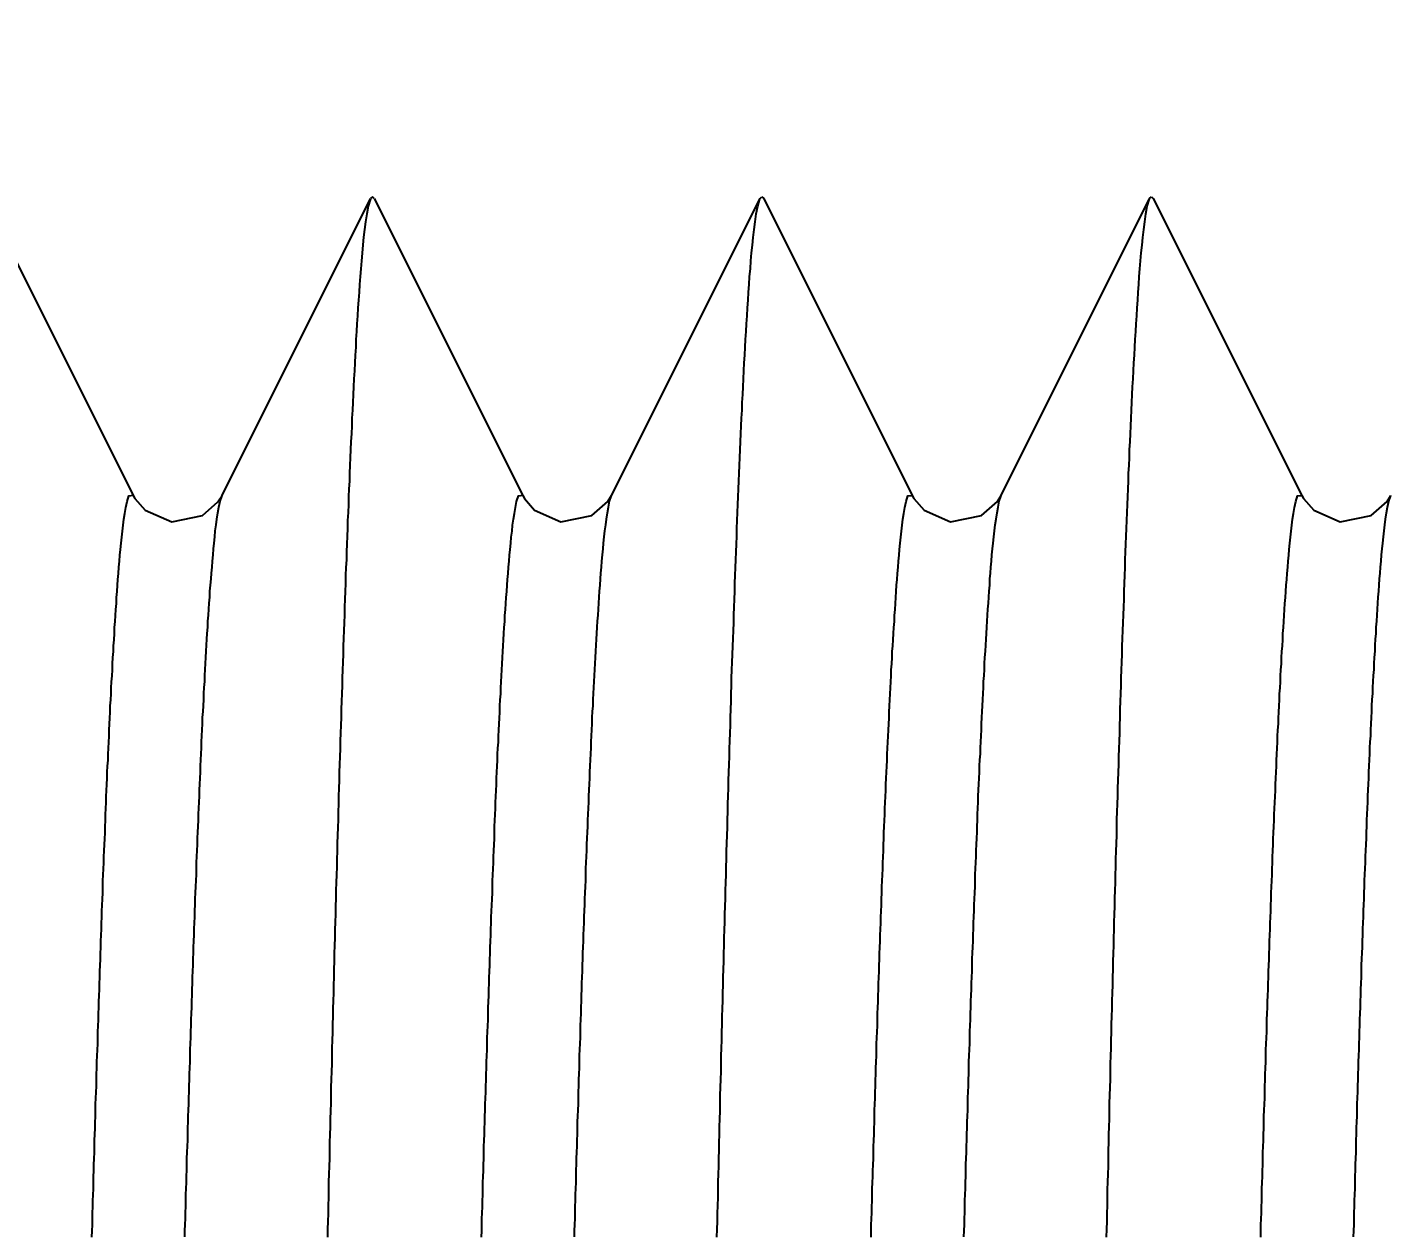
# Model space of a CAD drawing. Header units: millimetres. Extents: x 0 to 3800, y -67 to 2530.
# Drawn here: x 2222.11 to 2227.5, y 1575.27 to 1580.03 of the extents above; entities that cross this region are included whole.
import ezdxf

# ---------------------------------------------------------------- set-up
doc = ezdxf.new("R2010")
doc.units = ezdxf.units.MM
doc.layers.add('내부선 및 부속', color=4, linetype='Continuous')
doc.layers.add('치수선', color=7, linetype='Continuous')
doc.styles.add('____', font='')
doc.styles.get('____').set_extended_font_data('굴림')
doc.dimstyles.new('MSADIM', dxfattribs={"dimtxt": 33, "dimasz": 17, "dimexe": 10, "dimexo": 7.5, "dimgap": 10, "dimtad": 0, "dimtih": 1, "dimtoh": 1, "dimdec": 0, "dimzin": 1, "dimdsep": 46, "dimtxsty": '____', "dimcen": 11.25, "dimadec": 0, "dimazin": 0, "dimtfac": 1, "dimtdec": 0, "dimtix": 1, "dimtmove": 0, "dimatfit": 3, "dimfxl": 1, "dimtolj": 1, "dimtzin": 1, "dimarcsym": 0})

# ---------------------------------------------------------------- blocks, each defined once
blk = doc.blocks.new('*D47')
at = {"layer": '치수선', "color": 0, "linetype": 'Continuous', "lineweight": -2, "transparency": 16777216}
for p, q in [((2249.9547, 1877.9392), (2082.4547, 1877.9392)), ((2092.4547, 1860.9392), (2092.4547, 1705.7554)), ((2092.4547, 1504.9392), (2092.4547, 1660.123)), ((2249.9547, 1487.9392), (2082.4547, 1487.9392))]:
    blk.add_line(p, q, dxfattribs=at)
at = {"layer": '치수선', "color": 0, "linetype": 'Continuous', "transparency": 16777216}
for points in [[(2089.6213, 1860.9392), (2095.288, 1860.9392), (2092.4547, 1877.9392)], [(2089.6213, 1504.9392), (2095.288, 1504.9392), (2092.4547, 1487.9392)]]:
    blk.add_solid(points, dxfattribs=at)
at = {"layer": '치수선', "color": 0, "linetype": 'Continuous', "transparency": 16777216, "insert": (2092.4547, 1682.9392), "char_height": 25, "attachment_point": 5, "style": '____'}
blk.add_mtext('\\A1;390', dxfattribs=at)

msp = doc.modelspace()

# ---------------------------------------------------------------- linework, layer by layer
at = {"layer": '내부선 및 부속', "linetype": 'Continuous'}
for p, q in [((2223.4723, 1579.364), (2223.465, 1579.3567)), ((2223.4796, 1579.3567), (2223.4723, 1579.364)), ((2225.0048, 1579.3567), (2225.0121, 1579.364)), ((2225.0121, 1579.364), (2225.0194, 1579.3567)), ((2226.5446, 1579.3567), (2226.5519, 1579.364)), ((2226.5519, 1579.364), (2226.5592, 1579.3567)), ((2221.9398, 1579.3567), (2222.5266, 1578.1836)), ((2222.8781, 1578.1836), (2223.465, 1579.3567)), ((2223.4796, 1579.3567), (2224.0664, 1578.1836)), ((2224.418, 1578.1836), (2225.0048, 1579.3567)), ((2225.0194, 1579.3567), (2225.6063, 1578.1836)), ((2225.9578, 1578.1836), (2226.5446, 1579.3567)), ((2226.5592, 1579.3567), (2227.1461, 1578.1836))]:
    msp.add_line(p, q, dxfattribs=at)
at = {"layer": '내부선 및 부속', "linetype": 'Continuous', "flags": 128}
for points in [[(2223.4645, 1579.3562), (2223.4555, 1579.3272), (2223.4505, 1579.2962), (2223.4455, 1579.2652), (2223.4415, 1579.2342), (2223.4375, 1579.2042), (2223.4345, 1579.1732), (2223.4315, 1579.1412), (2223.4295, 1579.1102), (2223.4265, 1579.0792), (2223.4245, 1579.0482), (2223.4215, 1579.0172), (2223.4195, 1578.9862), (2223.4175, 1578.9552), (2223.4155, 1578.9242), (2223.4135, 1578.8932), (2223.4115, 1578.8622), (2223.4095, 1578.8312), (2223.4075, 1578.8002), (2223.4065, 1578.7692), (2223.4045, 1578.7382), (2223.4025, 1578.7072), (2223.4015, 1578.6752), (2223.3995, 1578.6442), (2223.3975, 1578.6132), (2223.3965, 1578.5822), (2223.3945, 1578.5512), (2223.3935, 1578.5202), (2223.3915, 1578.4892), (2223.3905, 1578.4582), (2223.3895, 1578.4272), (2223.3875, 1578.3962), (2223.3865, 1578.3642), (2223.3845, 1578.3332), (2223.3835, 1578.3022), (2223.3825, 1578.2712), (2223.3815, 1578.2402), (2223.3795, 1578.2092), (2223.3785, 1578.1782), (2223.3775, 1578.1472), (2223.3765, 1578.1162), (2223.3745, 1578.0842), (2223.3735, 1578.0532), (2223.3725, 1578.0222), (2223.3715, 1577.9912), (2223.3705, 1577.9602), (2223.3695, 1577.9292), (2223.3675, 1577.8982), (2223.3665, 1577.8672), (2223.3655, 1577.8352), (2223.3645, 1577.8042), (2223.3635, 1577.7732), (2223.3625, 1577.7422), (2223.3615, 1577.7112), (2223.3605, 1577.6802), (2223.3595, 1577.6492), (2223.3585, 1577.6182), (2223.3575, 1577.5872), (2223.3565, 1577.5552), (2223.3555, 1577.5242), (2223.3545, 1577.4932), (2223.3535, 1577.4622), (2223.3525, 1577.4312), (2223.3515, 1577.4002), (2223.3505, 1577.3692), (2223.3495, 1577.3382), (2223.3485, 1577.3062), (2223.3475, 1577.2752), (2223.3465, 1577.2442), (2223.3455, 1577.2132), (2223.3445, 1577.1822), (2223.3435, 1577.1512), (2223.3425, 1577.1202), (2223.3415, 1577.0892), (2223.3405, 1577.0572), (2223.3395, 1577.0262), (2223.3385, 1576.9952), (2223.3385, 1576.9642), (2223.3375, 1576.9332), (2223.3365, 1576.9022), (2223.3355, 1576.8712), (2223.3345, 1576.8402), (2223.3335, 1576.8082), (2223.3325, 1576.7772), (2223.3315, 1576.7462), (2223.3315, 1576.7152), (2223.3305, 1576.6842), (2223.3295, 1576.6532), (2223.3285, 1576.6222), (2223.3275, 1576.5912), (2223.3265, 1576.5592), (2223.3265, 1576.5282), (2223.3255, 1576.4972), (2223.3245, 1576.4662), (2223.3235, 1576.4352), (2223.3225, 1576.4042), (2223.3215, 1576.3732), (2223.3215, 1576.3422), (2223.3205, 1576.3102), (2223.3195, 1576.2792), (2223.3185, 1576.2482), (2223.3185, 1576.2482), (2223.3185, 1576.2172), (2223.3175, 1576.1862), (2223.3165, 1576.1552), (2223.3155, 1576.1242), (2223.3145, 1576.0932), (2223.3145, 1576.0612), (2223.3135, 1576.0302), (2223.3125, 1575.9992), (2223.3115, 1575.9682), (2223.3115, 1575.9372), (2223.3105, 1575.9062), (2223.3095, 1575.8752), (2223.3085, 1575.8442), (2223.3085, 1575.8122), (2223.3075, 1575.7812), (2223.3065, 1575.7502), (2223.3055, 1575.7192), (2223.3055, 1575.6882), (2223.3045, 1575.6572), (2223.3035, 1575.6262), (2223.3025, 1575.5942), (2223.3025, 1575.5632), (2223.3015, 1575.5322), (2223.3005, 1575.5012), (2223.2995, 1575.4702), (2223.2995, 1575.4392), (2223.2985, 1575.4082), (2223.2975, 1575.3772), (2223.2975, 1575.3452), (2223.2965, 1575.3142), (2223.2955, 1575.2832), (2223.2945, 1575.2522)], [(2224.8345, 1575.2522), (2224.8355, 1575.2832), (2224.8365, 1575.3142), (2224.8365, 1575.3452), (2224.8375, 1575.3772), (2224.8385, 1575.4082), (2224.8395, 1575.4392), (2224.8395, 1575.4702), (2224.8405, 1575.5012), (2224.8415, 1575.5322), (2224.8415, 1575.5632), (2224.8425, 1575.5952), (2224.8435, 1575.6262), (2224.8445, 1575.6572), (2224.8445, 1575.6882), (2224.8455, 1575.7192), (2224.8465, 1575.7502), (2224.8475, 1575.7812), (2224.8475, 1575.8122), (2224.8485, 1575.8442), (2224.8495, 1575.8752), (2224.8505, 1575.9062), (2224.8505, 1575.9372), (2224.8515, 1575.9682), (2224.8525, 1575.9992), (2224.8535, 1576.0302), (2224.8535, 1576.0612), (2224.8545, 1576.0932), (2224.8555, 1576.1242), (2224.8565, 1576.1552), (2224.8575, 1576.1862), (2224.8575, 1576.2172), (2224.8585, 1576.2482), (2224.8595, 1576.2792), (2224.8605, 1576.3102), (2224.8615, 1576.3422), (2224.8615, 1576.3732), (2224.8625, 1576.4042), (2224.8635, 1576.4352), (2224.8645, 1576.4662), (2224.8655, 1576.4972), (2224.8655, 1576.5282), (2224.8665, 1576.5592), (2224.8675, 1576.5912), (2224.8685, 1576.6222), (2224.8695, 1576.6532), (2224.8705, 1576.6842), (2224.8705, 1576.7152), (2224.8715, 1576.7462), (2224.8725, 1576.7772), (2224.8735, 1576.8082), (2224.8745, 1576.8402), (2224.8755, 1576.8712), (2224.8765, 1576.9022), (2224.8775, 1576.9332), (2224.8775, 1576.9642), (2224.8785, 1576.9952), (2224.8795, 1577.0262), (2224.8805, 1577.0572), (2224.8815, 1577.0892), (2224.8825, 1577.1202), (2224.8835, 1577.1512), (2224.8845, 1577.1822), (2224.8855, 1577.2132), (2224.8865, 1577.2442), (2224.8875, 1577.2752), (2224.8885, 1577.3062), (2224.8895, 1577.3382), (2224.8905, 1577.3692), (2224.8905, 1577.4002), (2224.8915, 1577.4312), (2224.8925, 1577.4622), (2224.8935, 1577.4932), (2224.8945, 1577.5242), (2224.8955, 1577.5552), (2224.8975, 1577.5872), (2224.8985, 1577.6182), (2224.8995, 1577.6492), (2224.8995, 1577.6492), (2224.9005, 1577.6802), (2224.9015, 1577.7112), (2224.9025, 1577.7422), (2224.9035, 1577.7732), (2224.9045, 1577.8042), (2224.9055, 1577.8362), (2224.9065, 1577.8672), (2224.9075, 1577.8982), (2224.9085, 1577.9292), (2224.9105, 1577.9602), (2224.9115, 1577.9912), (2224.9125, 1578.0222), (2224.9135, 1578.0532), (2224.9145, 1578.0842), (2224.9155, 1578.1162), (2224.9175, 1578.1472), (2224.9185, 1578.1782), (2224.9195, 1578.2092), (2224.9205, 1578.2402), (2224.9225, 1578.2712), (2224.9235, 1578.3022), (2224.9245, 1578.3332), (2224.9265, 1578.3642), (2224.9275, 1578.3962), (2224.9285, 1578.4272), (2224.9305, 1578.4582), (2224.9315, 1578.4892), (2224.9335, 1578.5202), (2224.9345, 1578.5512), (2224.9365, 1578.5822), (2224.9375, 1578.6132), (2224.9395, 1578.6442), (2224.9405, 1578.6752), (2224.9425, 1578.7072), (2224.9445, 1578.7382), (2224.9455, 1578.7692), (2224.9475, 1578.8002), (2224.9495, 1578.8312), (2224.9515, 1578.8622), (2224.9535, 1578.8932), (2224.9555, 1578.9242), (2224.9575, 1578.9552), (2224.9595, 1578.9862), (2224.9615, 1579.0172), (2224.9635, 1579.0482), (2224.9665, 1579.0792), (2224.9685, 1579.1102), (2224.9715, 1579.1422), (2224.9745, 1579.1722), (2224.9775, 1579.2032), (2224.9815, 1579.2342), (2224.9855, 1579.2652), (2224.9895, 1579.2962), (2224.9955, 1579.3272), (2225.0045, 1579.3562), (2225.0045, 1579.3562)], [(2226.3745, 1575.2522), (2226.3755, 1575.2832), (2226.3765, 1575.3142), (2226.3765, 1575.3452), (2226.3775, 1575.3772), (2226.3785, 1575.4082), (2226.3785, 1575.4392), (2226.3795, 1575.4702), (2226.3805, 1575.5012), (2226.3815, 1575.5322), (2226.3815, 1575.5632), (2226.3825, 1575.5952), (2226.3835, 1575.6262), (2226.3835, 1575.6572), (2226.3845, 1575.6882), (2226.3855, 1575.7192), (2226.3865, 1575.7502), (2226.3865, 1575.7812), (2226.3875, 1575.8122), (2226.3885, 1575.8442), (2226.3895, 1575.8752), (2226.3895, 1575.9062), (2226.3905, 1575.9372), (2226.3915, 1575.9682), (2226.3925, 1575.9992), (2226.3925, 1576.0302), (2226.3935, 1576.0612), (2226.3945, 1576.0932), (2226.3955, 1576.1242), (2226.3965, 1576.1552), (2226.3965, 1576.1862), (2226.3975, 1576.2172), (2226.3985, 1576.2482), (2226.3995, 1576.2792), (2226.4005, 1576.3102), (2226.4005, 1576.3422), (2226.4015, 1576.3732), (2226.4025, 1576.4042), (2226.4035, 1576.4352), (2226.4045, 1576.4662), (2226.4045, 1576.4972), (2226.4055, 1576.5282), (2226.4065, 1576.5592), (2226.4075, 1576.5912), (2226.4085, 1576.6222), (2226.4095, 1576.6532), (2226.4095, 1576.6842), (2226.4105, 1576.7152), (2226.4115, 1576.7462), (2226.4125, 1576.7772), (2226.4135, 1576.8082), (2226.4145, 1576.8402), (2226.4155, 1576.8712), (2226.4155, 1576.9022), (2226.4165, 1576.9332), (2226.4175, 1576.9642), (2226.4185, 1576.9952), (2226.4195, 1577.0262), (2226.4205, 1577.0572), (2226.4215, 1577.0892), (2226.4225, 1577.1202), (2226.4235, 1577.1512), (2226.4245, 1577.1822), (2226.4255, 1577.2132), (2226.4265, 1577.2442), (2226.4265, 1577.2752), (2226.4275, 1577.3062), (2226.4285, 1577.3382), (2226.4295, 1577.3692), (2226.4305, 1577.4002), (2226.4315, 1577.4312), (2226.4325, 1577.4622), (2226.4335, 1577.4932), (2226.4345, 1577.5242), (2226.4355, 1577.5552), (2226.4365, 1577.5872), (2226.4375, 1577.6182), (2226.4385, 1577.6492), (2226.4385, 1577.6492), (2226.4395, 1577.6802), (2226.4415, 1577.7112), (2226.4425, 1577.7422), (2226.4435, 1577.7732), (2226.4445, 1577.8042), (2226.4455, 1577.8362), (2226.4465, 1577.8672), (2226.4475, 1577.8982), (2226.4485, 1577.9292), (2226.4495, 1577.9602), (2226.4505, 1577.9912), (2226.4525, 1578.0222), (2226.4535, 1578.0532), (2226.4545, 1578.0842), (2226.4555, 1578.1162), (2226.4565, 1578.1472), (2226.4585, 1578.1782), (2226.4595, 1578.2092), (2226.4605, 1578.2402), (2226.4615, 1578.2712), (2226.4635, 1578.3022), (2226.4645, 1578.3332), (2226.4655, 1578.3642), (2226.4675, 1578.3962), (2226.4685, 1578.4272), (2226.4705, 1578.4582), (2226.4715, 1578.4892), (2226.4725, 1578.5202), (2226.4745, 1578.5512), (2226.4755, 1578.5822), (2226.4775, 1578.6132), (2226.4795, 1578.6442), (2226.4805, 1578.6752), (2226.4825, 1578.7072), (2226.4845, 1578.7382), (2226.4855, 1578.7692), (2226.4875, 1578.8002), (2226.4895, 1578.8312), (2226.4915, 1578.8622), (2226.4935, 1578.8932), (2226.4955, 1578.9242), (2226.4975, 1578.9552), (2226.4995, 1578.9862), (2226.5015, 1579.0172), (2226.5035, 1579.0482), (2226.5065, 1579.0792), (2226.5085, 1579.1102), (2226.5115, 1579.1422), (2226.5145, 1579.1722), (2226.5175, 1579.2032), (2226.5215, 1579.2342), (2226.5255, 1579.2652), (2226.5295, 1579.2962), (2226.5355, 1579.3272), (2226.5445, 1579.3562), (2226.5445, 1579.3562)], [(2222.3635, 1575.2522), (2222.3645, 1575.2762), (2222.3655, 1575.3002), (2222.3655, 1575.3242), (2222.3665, 1575.3472), (2222.3675, 1575.3712), (2222.3675, 1575.3952), (2222.3685, 1575.4192), (2222.3695, 1575.4432), (2222.3695, 1575.4672), (2222.3705, 1575.4912), (2222.3715, 1575.5142), (2222.3715, 1575.5382), (2222.3725, 1575.5622), (2222.3735, 1575.5862), (2222.3745, 1575.6102), (2222.3745, 1575.6342), (2222.3755, 1575.6582), (2222.3765, 1575.6812), (2222.3765, 1575.7052), (2222.3775, 1575.7292), (2222.3785, 1575.7532), (2222.3785, 1575.7772), (2222.3795, 1575.8012), (2222.3805, 1575.8252), (2222.3815, 1575.8482), (2222.3815, 1575.8722), (2222.3825, 1575.8962), (2222.3835, 1575.9202), (2222.3835, 1575.9442), (2222.3845, 1575.9682), (2222.3855, 1575.9922), (2222.3865, 1576.0152), (2222.3865, 1576.0392), (2222.3875, 1576.0632), (2222.3885, 1576.0872), (2222.3895, 1576.1112), (2222.3895, 1576.1352), (2222.3905, 1576.1592), (2222.3915, 1576.1822), (2222.3925, 1576.2062), (2222.3935, 1576.2302), (2222.3935, 1576.2542), (2222.3945, 1576.2782), (2222.3955, 1576.3022), (2222.3965, 1576.3262), (2222.3965, 1576.3262), (2222.3975, 1576.3492), (2222.3975, 1576.3732), (2222.3985, 1576.3972), (2222.3995, 1576.4212), (2222.4005, 1576.4452), (2222.4015, 1576.4692), (2222.4015, 1576.4932), (2222.4025, 1576.5162), (2222.4035, 1576.5402), (2222.4045, 1576.5642), (2222.4055, 1576.5882), (2222.4065, 1576.6122), (2222.4075, 1576.6362), (2222.4075, 1576.6602), (2222.4085, 1576.6832), (2222.4095, 1576.7072), (2222.4105, 1576.7312), (2222.4115, 1576.7552), (2222.4125, 1576.7792), (2222.4135, 1576.8032), (2222.4145, 1576.8262), (2222.4155, 1576.8502), (2222.4165, 1576.8742), (2222.4175, 1576.8982), (2222.4175, 1576.9222), (2222.4185, 1576.9462), (2222.4195, 1576.9702), (2222.4205, 1576.9932), (2222.4215, 1577.0172), (2222.4225, 1577.0412), (2222.4235, 1577.0652), (2222.4245, 1577.0892), (2222.4255, 1577.1132), (2222.4275, 1577.1372), (2222.4285, 1577.1602), (2222.4295, 1577.1842), (2222.4305, 1577.2082), (2222.4315, 1577.2322), (2222.4325, 1577.2562), (2222.4335, 1577.2802), (2222.4345, 1577.3032), (2222.4355, 1577.3272), (2222.4365, 1577.3512), (2222.4385, 1577.3752), (2222.4395, 1577.3992), (2222.4405, 1577.4232), (2222.4415, 1577.4462), (2222.4435, 1577.4702), (2222.4445, 1577.4942), (2222.4455, 1577.5182), (2222.4465, 1577.5422), (2222.4485, 1577.5662), (2222.4495, 1577.5892), (2222.4515, 1577.6132), (2222.4525, 1577.6372), (2222.4535, 1577.6612), (2222.4555, 1577.6852), (2222.4565, 1577.7092), (2222.4585, 1577.7322), (2222.4605, 1577.7562), (2222.4615, 1577.7802), (2222.4635, 1577.8042), (2222.4655, 1577.8282), (2222.4665, 1577.8512), (2222.4685, 1577.8752), (2222.4705, 1577.8992), (2222.4725, 1577.9232), (2222.4745, 1577.9472), (2222.4765, 1577.9702), (2222.4795, 1577.9942), (2222.4815, 1578.0182), (2222.4845, 1578.0422), (2222.4875, 1578.0652), (2222.4905, 1578.0892), (2222.4935, 1578.1122), (2222.4975, 1578.1362), (2222.5025, 1578.1592), (2222.5095, 1578.1822), (2222.5265, 1578.1842), (2222.5265, 1578.1842)], [(2222.5266, 1578.1837), (2222.5334, 1578.1715), (2222.5739, 1578.1256), (2222.6796, 1578.0794), (2222.8007, 1578.1047), (2222.862, 1578.1579), (2222.8781, 1578.1835)], [(2222.7315, 1575.2532), (2222.7315, 1575.2772), (2222.7325, 1575.3012), (2222.7335, 1575.3252), (2222.7335, 1575.3492), (2222.7345, 1575.3732), (2222.7355, 1575.3962), (2222.7355, 1575.4202), (2222.7365, 1575.4442), (2222.7375, 1575.4682), (2222.7375, 1575.4922), (2222.7385, 1575.5162), (2222.7395, 1575.5402), (2222.7395, 1575.5632), (2222.7405, 1575.5872), (2222.7415, 1575.6112), (2222.7425, 1575.6352), (2222.7425, 1575.6592), (2222.7435, 1575.6832), (2222.7445, 1575.7072), (2222.7445, 1575.7302), (2222.7455, 1575.7542), (2222.7465, 1575.7782), (2222.7465, 1575.8022), (2222.7475, 1575.8262), (2222.7485, 1575.8502), (2222.7495, 1575.8742), (2222.7495, 1575.8972), (2222.7505, 1575.9212), (2222.7515, 1575.9452), (2222.7525, 1575.9692), (2222.7525, 1575.9932), (2222.7535, 1576.0172), (2222.7545, 1576.0412), (2222.7545, 1576.0642), (2222.7555, 1576.0882), (2222.7565, 1576.1122), (2222.7575, 1576.1362), (2222.7585, 1576.1602), (2222.7585, 1576.1842), (2222.7595, 1576.2082), (2222.7605, 1576.2312), (2222.7615, 1576.2552), (2222.7615, 1576.2792), (2222.7625, 1576.3032), (2222.7625, 1576.3032), (2222.7635, 1576.3272), (2222.7645, 1576.3512), (2222.7655, 1576.3752), (2222.7655, 1576.3982), (2222.7665, 1576.4222), (2222.7675, 1576.4462), (2222.7685, 1576.4702), (2222.7695, 1576.4942), (2222.7705, 1576.5182), (2222.7705, 1576.5422), (2222.7715, 1576.5652), (2222.7725, 1576.5892), (2222.7735, 1576.6132), (2222.7745, 1576.6372), (2222.7755, 1576.6612), (2222.7765, 1576.6852), (2222.7775, 1576.7092), (2222.7775, 1576.7322), (2222.7785, 1576.7562), (2222.7795, 1576.7802), (2222.7805, 1576.8042), (2222.7815, 1576.8282), (2222.7825, 1576.8522), (2222.7835, 1576.8752), (2222.7845, 1576.8992), (2222.7855, 1576.9232), (2222.7865, 1576.9472), (2222.7875, 1576.9712), (2222.7885, 1576.9952), (2222.7895, 1577.0192), (2222.7905, 1577.0422), (2222.7915, 1577.0662), (2222.7925, 1577.0902), (2222.7935, 1577.1142), (2222.7945, 1577.1382), (2222.7955, 1577.1622), (2222.7965, 1577.1852), (2222.7975, 1577.2092), (2222.7985, 1577.2332), (2222.7995, 1577.2572), (2222.8005, 1577.2812), (2222.8015, 1577.3052), (2222.8035, 1577.3292), (2222.8045, 1577.3522), (2222.8055, 1577.3762), (2222.8065, 1577.4002), (2222.8075, 1577.4242), (2222.8095, 1577.4482), (2222.8105, 1577.4722), (2222.8115, 1577.4952), (2222.8125, 1577.5192), (2222.8145, 1577.5432), (2222.8155, 1577.5672), (2222.8165, 1577.5912), (2222.8185, 1577.6152), (2222.8195, 1577.6382), (2222.8215, 1577.6622), (2222.8225, 1577.6862), (2222.8245, 1577.7102), (2222.8255, 1577.7342), (2222.8275, 1577.7572), (2222.8295, 1577.7812), (2222.8305, 1577.8052), (2222.8325, 1577.8292), (2222.8345, 1577.8532), (2222.8365, 1577.8762), (2222.8385, 1577.9002), (2222.8405, 1577.9242), (2222.8425, 1577.9482), (2222.8445, 1577.9722), (2222.8465, 1577.9952), (2222.8495, 1578.0192), (2222.8515, 1578.0432), (2222.8545, 1578.0672), (2222.8575, 1578.0902), (2222.8615, 1578.1142), (2222.8655, 1578.1372), (2222.8705, 1578.1612), (2222.8785, 1578.1832), (2222.8785, 1578.1832)], [(2223.9035, 1575.2522), (2223.9045, 1575.2762), (2223.9055, 1575.3002), (2223.9055, 1575.3242), (2223.9065, 1575.3472), (2223.9075, 1575.3712), (2223.9075, 1575.3952), (2223.9085, 1575.4192), (2223.9095, 1575.4432), (2223.9095, 1575.4672), (2223.9105, 1575.4912), (2223.9115, 1575.5142), (2223.9115, 1575.5382), (2223.9125, 1575.5622), (2223.9135, 1575.5862), (2223.9135, 1575.6102), (2223.9145, 1575.6342), (2223.9155, 1575.6582), (2223.9155, 1575.6812), (2223.9165, 1575.7052), (2223.9175, 1575.7292), (2223.9185, 1575.7532), (2223.9185, 1575.7772), (2223.9195, 1575.8012), (2223.9205, 1575.8252), (2223.9205, 1575.8482), (2223.9215, 1575.8722), (2223.9225, 1575.8962), (2223.9235, 1575.9202), (2223.9235, 1575.9442), (2223.9245, 1575.9682), (2223.9255, 1575.9922), (2223.9265, 1576.0152), (2223.9265, 1576.0392), (2223.9275, 1576.0632), (2223.9285, 1576.0872), (2223.9295, 1576.1112), (2223.9295, 1576.1352), (2223.9305, 1576.1592), (2223.9315, 1576.1822), (2223.9325, 1576.2062), (2223.9325, 1576.2302), (2223.9335, 1576.2542), (2223.9345, 1576.2782), (2223.9355, 1576.3022), (2223.9365, 1576.3262), (2223.9365, 1576.3262), (2223.9365, 1576.3492), (2223.9375, 1576.3732), (2223.9385, 1576.3972), (2223.9395, 1576.4212), (2223.9405, 1576.4452), (2223.9405, 1576.4692), (2223.9415, 1576.4932), (2223.9425, 1576.5162), (2223.9435, 1576.5402), (2223.9445, 1576.5642), (2223.9455, 1576.5882), (2223.9465, 1576.6122), (2223.9465, 1576.6362), (2223.9475, 1576.6602), (2223.9485, 1576.6832), (2223.9495, 1576.7072), (2223.9505, 1576.7312), (2223.9515, 1576.7552), (2223.9525, 1576.7792), (2223.9535, 1576.8032), (2223.9545, 1576.8262), (2223.9545, 1576.8502), (2223.9555, 1576.8742), (2223.9565, 1576.8982), (2223.9575, 1576.9222), (2223.9585, 1576.9462), (2223.9595, 1576.9702), (2223.9605, 1576.9932), (2223.9615, 1577.0172), (2223.9625, 1577.0412), (2223.9635, 1577.0652), (2223.9645, 1577.0892), (2223.9655, 1577.1132), (2223.9665, 1577.1362), (2223.9675, 1577.1602), (2223.9685, 1577.1842), (2223.9705, 1577.2082), (2223.9715, 1577.2322), (2223.9725, 1577.2562), (2223.9735, 1577.2802), (2223.9745, 1577.3032), (2223.9755, 1577.3272), (2223.9765, 1577.3512), (2223.9775, 1577.3752), (2223.9795, 1577.3992), (2223.9805, 1577.4232), (2223.9815, 1577.4462), (2223.9825, 1577.4702), (2223.9845, 1577.4942), (2223.9855, 1577.5182), (2223.9865, 1577.5422), (2223.9885, 1577.5662), (2223.9895, 1577.5892), (2223.9905, 1577.6132), (2223.9925, 1577.6372), (2223.9935, 1577.6612), (2223.9955, 1577.6852), (2223.9965, 1577.7092), (2223.9985, 1577.7322), (2223.9995, 1577.7562), (2224.0015, 1577.7802), (2224.0035, 1577.8042), (2224.0045, 1577.8282), (2224.0065, 1577.8512), (2224.0085, 1577.8752), (2224.0105, 1577.8992), (2224.0125, 1577.9232), (2224.0145, 1577.9472), (2224.0165, 1577.9702), (2224.0195, 1577.9942), (2224.0215, 1578.0182), (2224.0245, 1578.0422), (2224.0265, 1578.0652), (2224.0305, 1578.0892), (2224.0335, 1578.1122), (2224.0375, 1578.1362), (2224.0425, 1578.1592), (2224.0495, 1578.1822), (2224.0665, 1578.1842), (2224.0665, 1578.1842)], [(2224.0664, 1578.1837), (2224.0732, 1578.1715), (2224.1136, 1578.1256), (2224.2179, 1578.0796), (2224.3403, 1578.1046), (2224.4035, 1578.16), (2224.418, 1578.1836)], [(2224.2715, 1575.2532), (2224.2715, 1575.2772), (2224.2725, 1575.3012), (2224.2735, 1575.3252), (2224.2735, 1575.3492), (2224.2745, 1575.3732), (2224.2755, 1575.3962), (2224.2755, 1575.4202), (2224.2765, 1575.4442), (2224.2775, 1575.4682), (2224.2775, 1575.4922), (2224.2785, 1575.5162), (2224.2795, 1575.5402), (2224.2795, 1575.5632), (2224.2805, 1575.5872), (2224.2815, 1575.6112), (2224.2815, 1575.6352), (2224.2825, 1575.6592), (2224.2835, 1575.6832), (2224.2835, 1575.7072), (2224.2845, 1575.7302), (2224.2855, 1575.7542), (2224.2865, 1575.7782), (2224.2865, 1575.8022), (2224.2875, 1575.8262), (2224.2885, 1575.8502), (2224.2885, 1575.8742), (2224.2895, 1575.8972), (2224.2905, 1575.9212), (2224.2915, 1575.9452), (2224.2915, 1575.9692), (2224.2925, 1575.9932), (2224.2935, 1576.0172), (2224.2945, 1576.0412), (2224.2945, 1576.0642), (2224.2955, 1576.0882), (2224.2965, 1576.1122), (2224.2975, 1576.1362), (2224.2975, 1576.1602), (2224.2985, 1576.1842), (2224.2995, 1576.2082), (2224.3005, 1576.2312), (2224.3005, 1576.2552), (2224.3015, 1576.2792), (2224.3025, 1576.3032), (2224.3025, 1576.3032), (2224.3035, 1576.3272), (2224.3045, 1576.3512), (2224.3045, 1576.3752), (2224.3055, 1576.3982), (2224.3065, 1576.4222), (2224.3075, 1576.4462), (2224.3085, 1576.4702), (2224.3095, 1576.4942), (2224.3095, 1576.5182), (2224.3105, 1576.5422), (2224.3115, 1576.5652), (2224.3125, 1576.5892), (2224.3135, 1576.6132), (2224.3145, 1576.6372), (2224.3155, 1576.6612), (2224.3155, 1576.6852), (2224.3165, 1576.7092), (2224.3175, 1576.7322), (2224.3185, 1576.7562), (2224.3195, 1576.7802), (2224.3205, 1576.8042), (2224.3215, 1576.8282), (2224.3225, 1576.8522), (2224.3235, 1576.8752), (2224.3245, 1576.8992), (2224.3255, 1576.9232), (2224.3265, 1576.9472), (2224.3275, 1576.9712), (2224.3285, 1576.9952), (2224.3295, 1577.0192), (2224.3305, 1577.0422), (2224.3315, 1577.0662), (2224.3325, 1577.0902), (2224.3335, 1577.1142), (2224.3345, 1577.1382), (2224.3355, 1577.1622), (2224.3365, 1577.1852), (2224.3375, 1577.2092), (2224.3385, 1577.2332), (2224.3395, 1577.2572), (2224.3405, 1577.2812), (2224.3415, 1577.3052), (2224.3425, 1577.3292), (2224.3445, 1577.3522), (2224.3455, 1577.3762), (2224.3465, 1577.4002), (2224.3475, 1577.4242), (2224.3485, 1577.4482), (2224.3505, 1577.4722), (2224.3515, 1577.4952), (2224.3525, 1577.5192), (2224.3545, 1577.5432), (2224.3555, 1577.5672), (2224.3565, 1577.5912), (2224.3585, 1577.6152), (2224.3595, 1577.6382), (2224.3615, 1577.6622), (2224.3625, 1577.6862), (2224.3645, 1577.7102), (2224.3655, 1577.7342), (2224.3675, 1577.7572), (2224.3685, 1577.7812), (2224.3705, 1577.8052), (2224.3725, 1577.8292), (2224.3745, 1577.8532), (2224.3755, 1577.8762), (2224.3775, 1577.9002), (2224.3795, 1577.9242), (2224.3815, 1577.9482), (2224.3845, 1577.9722), (2224.3865, 1577.9952), (2224.3885, 1578.0192), (2224.3915, 1578.0432), (2224.3945, 1578.0672), (2224.3975, 1578.0902), (2224.4015, 1578.1142), (2224.4055, 1578.1372), (2224.4095, 1578.1612), (2224.4175, 1578.1832), (2224.4175, 1578.1832)], [(2225.4435, 1575.2522), (2225.4445, 1575.2762), (2225.4445, 1575.3002), (2225.4455, 1575.3242), (2225.4465, 1575.3472), (2225.4465, 1575.3712), (2225.4475, 1575.3952), (2225.4485, 1575.4192), (2225.4485, 1575.4432), (2225.4495, 1575.4672), (2225.4505, 1575.4912), (2225.4505, 1575.5142), (2225.4515, 1575.5382), (2225.4525, 1575.5622), (2225.4525, 1575.5862), (2225.4535, 1575.6102), (2225.4545, 1575.6342), (2225.4555, 1575.6582), (2225.4555, 1575.6812), (2225.4565, 1575.7052), (2225.4575, 1575.7292), (2225.4575, 1575.7532), (2225.4585, 1575.7772), (2225.4595, 1575.8012), (2225.4595, 1575.8252), (2225.4605, 1575.8482), (2225.4615, 1575.8722), (2225.4625, 1575.8962), (2225.4625, 1575.9202), (2225.4635, 1575.9442), (2225.4645, 1575.9682), (2225.4655, 1575.9922), (2225.4655, 1576.0152), (2225.4665, 1576.0392), (2225.4675, 1576.0632), (2225.4685, 1576.0872), (2225.4685, 1576.1112), (2225.4695, 1576.1352), (2225.4705, 1576.1592), (2225.4715, 1576.1822), (2225.4715, 1576.2062), (2225.4725, 1576.2302), (2225.4735, 1576.2542), (2225.4745, 1576.2782), (2225.4755, 1576.3022), (2225.4755, 1576.3262), (2225.4755, 1576.3262), (2225.4765, 1576.3492), (2225.4775, 1576.3732), (2225.4785, 1576.3972), (2225.4795, 1576.4212), (2225.4795, 1576.4452), (2225.4805, 1576.4692), (2225.4815, 1576.4932), (2225.4825, 1576.5162), (2225.4835, 1576.5402), (2225.4845, 1576.5642), (2225.4845, 1576.5882), (2225.4855, 1576.6122), (2225.4865, 1576.6362), (2225.4875, 1576.6602), (2225.4885, 1576.6832), (2225.4895, 1576.7072), (2225.4905, 1576.7312), (2225.4915, 1576.7552), (2225.4925, 1576.7792), (2225.4925, 1576.8032), (2225.4935, 1576.8262), (2225.4945, 1576.8502), (2225.4955, 1576.8742), (2225.4965, 1576.8982), (2225.4975, 1576.9222), (2225.4985, 1576.9462), (2225.4995, 1576.9702), (2225.5005, 1576.9932), (2225.5015, 1577.0172), (2225.5025, 1577.0412), (2225.5035, 1577.0652), (2225.5045, 1577.0892), (2225.5055, 1577.1132), (2225.5065, 1577.1362), (2225.5075, 1577.1602), (2225.5085, 1577.1842), (2225.5095, 1577.2082), (2225.5105, 1577.2322), (2225.5125, 1577.2562), (2225.5135, 1577.2802), (2225.5145, 1577.3032), (2225.5155, 1577.3272), (2225.5165, 1577.3512), (2225.5175, 1577.3752), (2225.5185, 1577.3992), (2225.5205, 1577.4232), (2225.5215, 1577.4462), (2225.5225, 1577.4702), (2225.5235, 1577.4942), (2225.5255, 1577.5182), (2225.5265, 1577.5422), (2225.5275, 1577.5662), (2225.5295, 1577.5892), (2225.5305, 1577.6132), (2225.5325, 1577.6372), (2225.5335, 1577.6612), (2225.5355, 1577.6852), (2225.5365, 1577.7092), (2225.5385, 1577.7322), (2225.5395, 1577.7562), (2225.5415, 1577.7802), (2225.5425, 1577.8042), (2225.5445, 1577.8282), (2225.5465, 1577.8512), (2225.5485, 1577.8752), (2225.5505, 1577.8992), (2225.5525, 1577.9232), (2225.5545, 1577.9472), (2225.5565, 1577.9702), (2225.5585, 1577.9942), (2225.5615, 1578.0182), (2225.5635, 1578.0422), (2225.5665, 1578.0652), (2225.5695, 1578.0892), (2225.5735, 1578.1122), (2225.5775, 1578.1362), (2225.5825, 1578.1592), (2225.5895, 1578.1822), (2225.6065, 1578.1832), (2225.6065, 1578.1832)], [(2225.6062, 1578.1837), (2225.613, 1578.1715), (2225.6535, 1578.1256), (2225.7577, 1578.0796), (2225.8801, 1578.1046), (2225.9433, 1578.16), (2225.9578, 1578.1836)], [(2225.8105, 1575.2532), (2225.8115, 1575.2772), (2225.8125, 1575.3012), (2225.8125, 1575.3252), (2225.8135, 1575.3492), (2225.8145, 1575.3732), (2225.8145, 1575.3962), (2225.8155, 1575.4202), (2225.8165, 1575.4442), (2225.8165, 1575.4682), (2225.8175, 1575.4922), (2225.8185, 1575.5162), (2225.8185, 1575.5402), (2225.8195, 1575.5632), (2225.8205, 1575.5872), (2225.8205, 1575.6112), (2225.8215, 1575.6352), (2225.8225, 1575.6592), (2225.8235, 1575.6832), (2225.8235, 1575.7072), (2225.8245, 1575.7302), (2225.8255, 1575.7542), (2225.8255, 1575.7782), (2225.8265, 1575.8022), (2225.8275, 1575.8262), (2225.8285, 1575.8502), (2225.8285, 1575.8742), (2225.8295, 1575.8972), (2225.8305, 1575.9212), (2225.8305, 1575.9452), (2225.8315, 1575.9692), (2225.8325, 1575.9932), (2225.8335, 1576.0172), (2225.8335, 1576.0412), (2225.8345, 1576.0642), (2225.8355, 1576.0882), (2225.8365, 1576.1122), (2225.8365, 1576.1362), (2225.8375, 1576.1602), (2225.8385, 1576.1842), (2225.8395, 1576.2082), (2225.8405, 1576.2312), (2225.8405, 1576.2552), (2225.8415, 1576.2792), (2225.8425, 1576.3032), (2225.8425, 1576.3032), (2225.8435, 1576.3272), (2225.8435, 1576.3512), (2225.8445, 1576.3752), (2225.8455, 1576.3982), (2225.8465, 1576.4222), (2225.8475, 1576.4462), (2225.8485, 1576.4702), (2225.8485, 1576.4942), (2225.8495, 1576.5182), (2225.8505, 1576.5422), (2225.8515, 1576.5652), (2225.8525, 1576.5892), (2225.8535, 1576.6132), (2225.8545, 1576.6372), (2225.8545, 1576.6612), (2225.8555, 1576.6852), (2225.8565, 1576.7092), (2225.8575, 1576.7322), (2225.8585, 1576.7562), (2225.8595, 1576.7802), (2225.8605, 1576.8042), (2225.8615, 1576.8282), (2225.8625, 1576.8522), (2225.8635, 1576.8752), (2225.8645, 1576.8992), (2225.8645, 1576.9232), (2225.8655, 1576.9472), (2225.8665, 1576.9712), (2225.8675, 1576.9952), (2225.8685, 1577.0192), (2225.8695, 1577.0422), (2225.8705, 1577.0662), (2225.8715, 1577.0902), (2225.8725, 1577.1142), (2225.8735, 1577.1382), (2225.8755, 1577.1622), (2225.8765, 1577.1852), (2225.8775, 1577.2092), (2225.8785, 1577.2332), (2225.8795, 1577.2572), (2225.8805, 1577.2812), (2225.8815, 1577.3052), (2225.8825, 1577.3292), (2225.8835, 1577.3522), (2225.8855, 1577.3762), (2225.8865, 1577.4002), (2225.8875, 1577.4242), (2225.8885, 1577.4482), (2225.8905, 1577.4722), (2225.8915, 1577.4952), (2225.8925, 1577.5192), (2225.8935, 1577.5432), (2225.8955, 1577.5672), (2225.8965, 1577.5912), (2225.8985, 1577.6152), (2225.8995, 1577.6382), (2225.9005, 1577.6622), (2225.9025, 1577.6862), (2225.9035, 1577.7102), (2225.9055, 1577.7342), (2225.9075, 1577.7572), (2225.9085, 1577.7812), (2225.9105, 1577.8052), (2225.9125, 1577.8292), (2225.9135, 1577.8532), (2225.9155, 1577.8762), (2225.9175, 1577.9002), (2225.9195, 1577.9242), (2225.9215, 1577.9482), (2225.9235, 1577.9722), (2225.9265, 1577.9952), (2225.9285, 1578.0192), (2225.9315, 1578.0432), (2225.9345, 1578.0672), (2225.9375, 1578.0902), (2225.9415, 1578.1142), (2225.9455, 1578.1372), (2225.9495, 1578.1612), (2225.9575, 1578.1832), (2225.9575, 1578.1832)], [(2226.9835, 1575.2522), (2226.9845, 1575.2762), (2226.9845, 1575.3002), (2226.9855, 1575.3242), (2226.9865, 1575.3472), (2226.9865, 1575.3712), (2226.9875, 1575.3952), (2226.9885, 1575.4192), (2226.9885, 1575.4432), (2226.9895, 1575.4672), (2226.9905, 1575.4912), (2226.9905, 1575.5142), (2226.9915, 1575.5382), (2226.9925, 1575.5622), (2226.9925, 1575.5862), (2226.9935, 1575.6102), (2226.9945, 1575.6342), (2226.9945, 1575.6582), (2226.9955, 1575.6812), (2226.9965, 1575.7052), (2226.9965, 1575.7292), (2226.9975, 1575.7532), (2226.9985, 1575.7772), (2226.9995, 1575.8012), (2226.9995, 1575.8252), (2227.0005, 1575.8482), (2227.0015, 1575.8722), (2227.0015, 1575.8962), (2227.0025, 1575.9202), (2227.0035, 1575.9442), (2227.0045, 1575.9682), (2227.0045, 1575.9922), (2227.0055, 1576.0152), (2227.0065, 1576.0392), (2227.0075, 1576.0632), (2227.0075, 1576.0872), (2227.0085, 1576.1112), (2227.0095, 1576.1352), (2227.0105, 1576.1592), (2227.0105, 1576.1822), (2227.0115, 1576.2062), (2227.0125, 1576.2302), (2227.0135, 1576.2542), (2227.0145, 1576.2782), (2227.0145, 1576.3022), (2227.0155, 1576.3262), (2227.0155, 1576.3262), (2227.0165, 1576.3492), (2227.0175, 1576.3732), (2227.0185, 1576.3972), (2227.0185, 1576.4212), (2227.0195, 1576.4452), (2227.0205, 1576.4692), (2227.0215, 1576.4932), (2227.0225, 1576.5162), (2227.0235, 1576.5402), (2227.0235, 1576.5642), (2227.0245, 1576.5882), (2227.0255, 1576.6122), (2227.0265, 1576.6362), (2227.0275, 1576.6602), (2227.0285, 1576.6832), (2227.0295, 1576.7072), (2227.0305, 1576.7312), (2227.0305, 1576.7552), (2227.0315, 1576.7792), (2227.0325, 1576.8032), (2227.0335, 1576.8262), (2227.0345, 1576.8502), (2227.0355, 1576.8742), (2227.0365, 1576.8982), (2227.0375, 1576.9222), (2227.0385, 1576.9462), (2227.0395, 1576.9702), (2227.0405, 1576.9932), (2227.0415, 1577.0172), (2227.0425, 1577.0412), (2227.0435, 1577.0652), (2227.0445, 1577.0892), (2227.0455, 1577.1132), (2227.0465, 1577.1362), (2227.0475, 1577.1602), (2227.0485, 1577.1842), (2227.0495, 1577.2082), (2227.0505, 1577.2322), (2227.0515, 1577.2562), (2227.0535, 1577.2802), (2227.0545, 1577.3032), (2227.0555, 1577.3272), (2227.0565, 1577.3512), (2227.0575, 1577.3752), (2227.0585, 1577.3992), (2227.0605, 1577.4232), (2227.0615, 1577.4462), (2227.0625, 1577.4702), (2227.0635, 1577.4942), (2227.0655, 1577.5182), (2227.0665, 1577.5422), (2227.0675, 1577.5662), (2227.0695, 1577.5892), (2227.0705, 1577.6132), (2227.0715, 1577.6372), (2227.0735, 1577.6612), (2227.0745, 1577.6852), (2227.0765, 1577.7092), (2227.0775, 1577.7322), (2227.0795, 1577.7562), (2227.0815, 1577.7802), (2227.0825, 1577.8042), (2227.0845, 1577.8282), (2227.0865, 1577.8512), (2227.0885, 1577.8752), (2227.0905, 1577.8992), (2227.0925, 1577.9232), (2227.0945, 1577.9472), (2227.0965, 1577.9702), (2227.0985, 1577.9942), (2227.1015, 1578.0182), (2227.1035, 1578.0422), (2227.1065, 1578.0652), (2227.1095, 1578.0892), (2227.1135, 1578.1122), (2227.1175, 1578.1362), (2227.1225, 1578.1592), (2227.1295, 1578.1822), (2227.1455, 1578.1832), (2227.1455, 1578.1832)], [(2227.146, 1578.1837), (2227.1528, 1578.1715), (2227.1933, 1578.1256), (2227.2975, 1578.0796), (2227.42, 1578.1046), (2227.4831, 1578.16), (2227.4976, 1578.1836)], [(2227.3505, 1575.2532), (2227.3515, 1575.2772), (2227.3525, 1575.3012), (2227.3525, 1575.3252), (2227.3535, 1575.3492), (2227.3545, 1575.3732), (2227.3545, 1575.3962), (2227.3555, 1575.4202), (2227.3565, 1575.4442), (2227.3565, 1575.4682), (2227.3575, 1575.4922), (2227.3585, 1575.5162), (2227.3585, 1575.5402), (2227.3595, 1575.5632), (2227.3605, 1575.5872), (2227.3605, 1575.6112), (2227.3615, 1575.6352), (2227.3625, 1575.6592), (2227.3625, 1575.6832), (2227.3635, 1575.7072), (2227.3645, 1575.7302), (2227.3645, 1575.7542), (2227.3655, 1575.7782), (2227.3665, 1575.8022), (2227.3675, 1575.8262), (2227.3675, 1575.8502), (2227.3685, 1575.8742), (2227.3695, 1575.8972), (2227.3705, 1575.9212), (2227.3705, 1575.9452), (2227.3715, 1575.9692), (2227.3725, 1575.9932), (2227.3725, 1576.0172), (2227.3735, 1576.0412), (2227.3745, 1576.0642), (2227.3755, 1576.0882), (2227.3755, 1576.1122), (2227.3765, 1576.1362), (2227.3775, 1576.1602), (2227.3785, 1576.1842), (2227.3795, 1576.2082), (2227.3795, 1576.2312), (2227.3805, 1576.2552), (2227.3815, 1576.2792), (2227.3825, 1576.3032), (2227.3825, 1576.3032), (2227.3825, 1576.3272), (2227.3835, 1576.3512), (2227.3845, 1576.3752), (2227.3855, 1576.3982), (2227.3865, 1576.4222), (2227.3875, 1576.4462), (2227.3875, 1576.4702), (2227.3885, 1576.4942), (2227.3895, 1576.5182), (2227.3905, 1576.5422), (2227.3915, 1576.5652), (2227.3925, 1576.5892), (2227.3925, 1576.6132), (2227.3935, 1576.6372), (2227.3945, 1576.6612), (2227.3955, 1576.6852), (2227.3965, 1576.7092), (2227.3975, 1576.7322), (2227.3985, 1576.7562), (2227.3995, 1576.7802), (2227.4005, 1576.8042), (2227.4015, 1576.8282), (2227.4015, 1576.8522), (2227.4025, 1576.8752), (2227.4035, 1576.8992), (2227.4045, 1576.9232), (2227.4055, 1576.9472), (2227.4065, 1576.9712), (2227.4075, 1576.9952), (2227.4085, 1577.0192), (2227.4095, 1577.0422), (2227.4105, 1577.0662), (2227.4115, 1577.0902), (2227.4125, 1577.1142), (2227.4135, 1577.1382), (2227.4145, 1577.1622), (2227.4155, 1577.1862), (2227.4165, 1577.2092), (2227.4185, 1577.2332), (2227.4195, 1577.2572), (2227.4205, 1577.2812), (2227.4215, 1577.3052), (2227.4225, 1577.3292), (2227.4235, 1577.3522), (2227.4245, 1577.3762), (2227.4265, 1577.4002), (2227.4275, 1577.4242), (2227.4285, 1577.4482), (2227.4295, 1577.4722), (2227.4315, 1577.4952), (2227.4325, 1577.5192), (2227.4335, 1577.5432), (2227.4355, 1577.5672), (2227.4365, 1577.5912), (2227.4375, 1577.6152), (2227.4395, 1577.6382), (2227.4405, 1577.6622), (2227.4425, 1577.6862), (2227.4435, 1577.7102), (2227.4455, 1577.7342), (2227.4465, 1577.7572), (2227.4485, 1577.7812), (2227.4505, 1577.8052), (2227.4515, 1577.8292), (2227.4535, 1577.8532), (2227.4555, 1577.8762), (2227.4575, 1577.9002), (2227.4595, 1577.9242), (2227.4615, 1577.9482), (2227.4635, 1577.9722), (2227.4665, 1577.9952), (2227.4685, 1578.0192), (2227.4715, 1578.0432), (2227.4745, 1578.0672), (2227.4775, 1578.0902), (2227.4805, 1578.1142), (2227.4845, 1578.1372), (2227.4895, 1578.1612), (2227.4975, 1578.1832), (2227.4975, 1578.1832)]]:
    msp.add_lwpolyline(points, dxfattribs=at)

# ---------------------------------------------------------------- dimensions: what is measured, and where the dimension line sits
at = {"layer": '치수선', "linetype": 'Continuous'}
dim = msp.add_linear_dim(base=(2092.4547, 1487.9392), p1=(2257.4547, 1877.9392), p2=(2257.4547, 1487.9392), angle=90, dimstyle='MSADIM', override={"dimtxt": 25}, dxfattribs=at)
dim.commit()
dim.dimension.update_dxf_attribs({"geometry": '*D47', "text_midpoint": (2092.4547, 1682.9392)})

doc.saveas('drawing.dxf')
